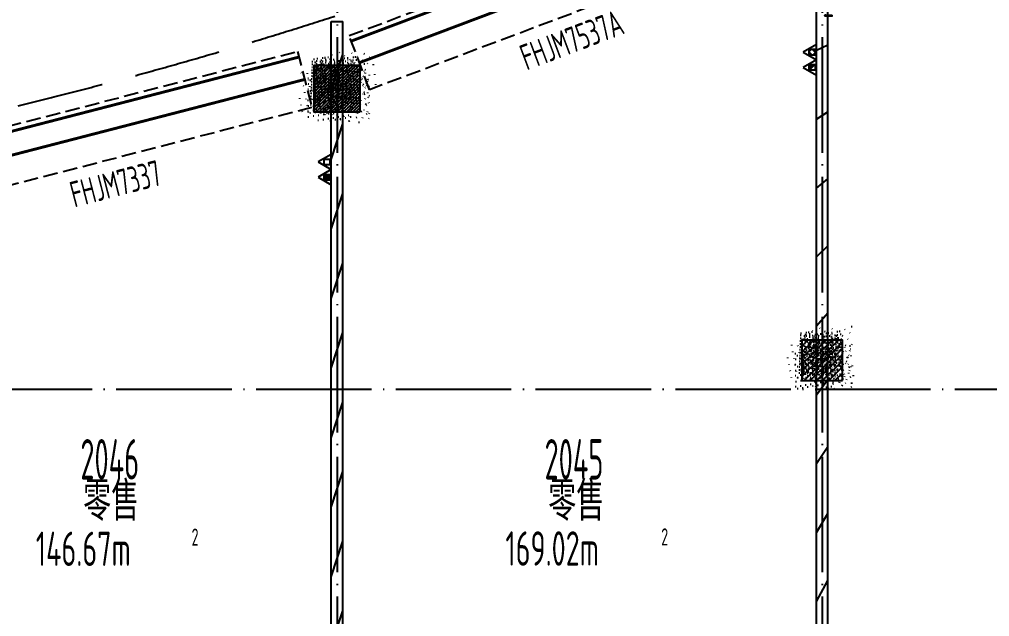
# Model space of a CAD drawing. Header units: inches. Extents: x 0 to 1813292486, y 0 to 3473589894.
# Drawn here: x 600593586 to 600610386, y 3473223485 to 3473233817 of the extents above; entities that cross this region are included whole.
import ezdxf
from ezdxf.xclip import XClip

# ---------------------------------------------------------------- set-up
doc = ezdxf.new("R2010")
doc.units = ezdxf.units.IN
doc.header["$LTSCALE"] = 1000
doc.header["$MEASUREMENT"] = 0
doc.header["$XCLIPFRAME"] = 2
for name, pattern in [('AX-MALL-GIRD-200$0$DOTE', [2.4200000000000004, 2, -0.2, 0.02, -0.2]), ('AX-MALL-WALL-P02-QT$0$$0$DASH', [0.35, 0.25, -0.1]), ('AX-MALL-WALL-P02-QT$0$Ax-Dxs-Wall-P01-150$0$DASH', [0.35, 0.25, -0.1])]:
    doc.linetypes.add(name, pattern=pattern)
for name, color, linetype in [('A-Anno-Note', 241, 'Continuous'), ('AX-MALL-DIM-P02$0$A-Anno-Dims', 3, 'Continuous'), ('AX-MALL-DIM-P02$0$A-Detl-Thin', 131, 'Continuous'), ('AX-MALL-GIRD-200$0$A-Grid', 222, 'AX-MALL-GIRD-200$0$DOTE'), ('AX-MALL-P02-200$0$A-Anno-Note', 241, 'Continuous'), ('AX-MALL-WALL-P02$0$A-Anno-Note', 241, 'Continuous'), ('AX-MALL-WALL-P02-QT$0$$0$A-Detl-Thin', 131, 'Continuous'), ('AX-MALL-WALL-P02-QT$0$A-Detl-Fine', 152, 'Continuous'), ('AX-MALL-WALL-P02-QT$0$A-Detl-Patt', 8, 'Continuous'), ('AX-MALL-WALL-P02-QT$0$A-Detl-Thin', 131, 'Continuous'), ('AX-MALL-WALL-P02-QT$0$A-Wall', 2, 'Continuous'), ('AX-MALL-WALL-P02-QT$0$A-Wall-Patt', 13, 'Continuous'), ('AX-MALL-WALL-P02-QT$0$A-Wind', 4, 'Continuous'), ('AX-MALL-WORD-P02$0$A-Anno-Note', 241, 'Continuous'), ('AX-MALL-WORD-P02$0$A-Spac-Iden', 231, 'Continuous'), ('AX-MALL-WORD-P02$0$A-Wind-Iden', 11, 'Continuous'), ('AX-MALL-ZTKD-P02$0$A-Anno-Note', 241, 'Continuous'), ('PX-MALL-P02-LG$0$P-Exsh', 31, 'Continuous'), ('SX-MALL-WALL-L-1F~2F$0$S-COLU', 30, 'Continuous'), ('SX-MALL-WALL-L-1F~2F$0$S-PATT-WALL', 83, 'Continuous'), ('SX-MALL-WALL-L-1F~2F$0$单形心', 4, 'Continuous')]:
    doc.layers.add(name, color=color, linetype=linetype)
doc.styles.add('AX-MALL-DIM-P02$0$_TCH_DIM_T3', font='gbenor.shx')
doc.styles.add('AX-MALL-WORD-P02$0$_TCH_SPACE', font='gbenor.shx', dxfattribs={"bigfont": 'gbcbig.shx'})
doc.styles.add('AX-MALL-WORD-P02$0$_TCH_WINDOW', font='gbenor.shx', dxfattribs={"bigfont": 'gbcbig.shx'})
doc.styles.add('AX-MALL-WORD-P02$0$STANDARD', font='gbenor.shx', dxfattribs={"bigfont": 'gbcbig.shx'})
doc.dimstyles.new('AX-MALL-DIM-P02$0$_TCH_ARROW&&180', dxfattribs={"dimtxt": 535.5, "dimasz": 540, "dimexe": 450, "dimexo": 450, "dimgap": 137.25, "dimtad": 1, "dimdec": 0, "dimzin": 0, "dimdsep": 46, "dimtxsty": 'AX-MALL-DIM-P02$0$_TCH_DIM_T3', "dimcen": 0.09, "dimclrt": 7, "dimaunit": 1, "dimadec": 3, "dimazin": 2, "dimtfac": 1, "dimtdec": 0, "dimtix": 1, "dimtmove": 2, "dimatfit": 3, "dimfxl": 500, "dimtolj": 1, "dimtzin": 0, "dimarcsym": 0})
pattern_1 = [(45, (0, 359.0227), (-353.55353201463, 353.55353201463), [])]

# ---------------------------------------------------------------- blocks, each defined once
blk = doc.blocks.new('AX-MALL-WORD-P02')
at = {"layer": 'AX-MALL-WORD-P02$0$A-Anno-Note', "style": 'AX-MALL-WORD-P02$0$STANDARD', "width": 0.6}
for s, p in [('2046', (600401781.6213429, 3473079649.502687)), ('2045', (600409313.5704486, 3473076843.630636))]:
    blk.add_text(s, height=700, rotation=339.5681613092015, dxfattribs=at).set_placement(p)
at = {"layer": 'AX-MALL-WORD-P02$0$A-Anno-Note', "style": 'AX-MALL-WORD-P02$0$STANDARD'}
for p in [(600401577.6706598, 3473078968.266673), (600409124.4221187, 3473076156.88031)]:
    blk.add_text('零售', height=675.177304964539, rotation=339.5681613092015, dxfattribs=at).set_placement(p)
at = {"layer": 'AX-MALL-WORD-P02$0$A-Spac-Iden', "style": 'AX-MALL-WORD-P02$0$_TCH_SPACE', "width": 0.7}
for s, height, rotation, p in [('146.67m', 595, 339.5681613093329, (600400536.0181293, 3473078517.646612)), ('2', 297.5, 339.5681613093329, (600403185.839715, 3473077904.007732)), ('169.02m', 595, 339.5681613093759, (600408157.8866816, 3473075682.935862)), ('2', 297.5, 339.5681613093759, (600410807.7082672, 3473075069.296981))]:
    blk.add_text(s, height=height, rotation=rotation, dxfattribs=at).set_placement(p)
at = {"layer": 'AX-MALL-WORD-P02$0$A-Wind-Iden', "style": 'AX-MALL-WORD-P02$0$_TCH_WINDOW', "width": 0.7}
for s, rotation, p in [('FHJM7337', 354.0491812881109, (600403326.3919932, 3473084093.564592)), ('FHJM7537A', 0.2076172963719266, (600411492.8385813, 3473083580.022779))]:
    blk.add_text(s, height=446.25, rotation=rotation, dxfattribs=at).set_placement(p)
blk = doc.blocks.new('AX-MALL-GIRD-200')
at = {"layer": 'AX-MALL-GIRD-200$0$A-Grid'}
for p, q in [((600433117.728895, 3473151036.401026), (600394388.1899457, 3473047072.673945)), ((600440989.2693273, 3473148104.021239), (600402259.7303778, 3473044140.294158)), ((600223757.4145118, 3473147635.412487), (600581653.41861, 3473014308.649205))]:
    blk.add_line(p, q, dxfattribs=at)
blk = doc.blocks.new('*U83')
at = {"layer": 'AX-MALL-WALL-P02-QT$0$A-Detl-Fine', "color": 152, "linetype": 'AX-MALL-WALL-P02-QT$0$Ax-Dxs-Wall-P01-150$0$DASH'}
blk.add_lwpolyline([(-999.9999999673408, 16766.8224645549), (-999.9999999620618, 9183.9698417108), (3.421291694394313e-08, 9183.969841707074), (2.893386863433989e-08, 16766.82246455863)], close=True, dxfattribs=at)
at = {"layer": 'AX-MALL-WALL-P02-QT$0$A-Detl-Thin', "linetype": 'AX-MALL-WALL-P02-QT$0$Ax-Dxs-Wall-P01-150$0$DASH', "const_width": 49.99999999999998}
for points in [[(-899.9999999657871, 9183.969841707074), (-899.9999999710661, 16766.82246455118)], [(-499.9999999620618, 9183.9698417108), (-499.9999999673408, 16766.8224645549)]]:
    blk.add_lwpolyline(points, dxfattribs=at)
blk = doc.blocks.new('*U84')
at = {"layer": 'AX-MALL-WALL-P02-QT$0$A-Detl-Fine', "color": 152, "linetype": 'AX-MALL-WALL-P02-QT$0$Ax-Dxs-Wall-P01-150$0$DASH'}
blk.add_lwpolyline([(-999.9999999691562, 16279.52100817623), (-999.9999999628164, 8981.392374932757), (3.345826371514704e-08, 8981.392374929032), (2.711851720960112e-08, 16279.52100817995)], close=True, dxfattribs=at)
at = {"layer": 'AX-MALL-WALL-P02-QT$0$A-Detl-Thin', "linetype": 'AX-MALL-WALL-P02-QT$0$Ax-Dxs-Wall-P01-150$0$DASH', "const_width": 49.99999999999998}
for points in [[(-899.9999999665417, 8981.392374929032), (-899.9999999728815, 16279.5210081725)], [(-499.9999999628164, 8981.392374932757), (-499.9999999691562, 16279.52100817623)]]:
    blk.add_lwpolyline(points, dxfattribs=at)
blk = doc.blocks.new('AX-MALL-WALL-P02-QT$0$tj')
at = {"layer": 'AX-MALL-WALL-P02-QT$0$A-Detl-Patt'}
h = blk.add_hatch(dxfattribs=at)
h.set_pattern_fill('STEEL', color=256, scale=100.0000000000001, angle=50.43183869082386)
h.set_pattern_definition([(75.00000000004839, (-14278.19445574284, 156289.8254051208), (-153.3407249234246, 41.08752340989569), []), (75.00000000004839, (-14317.88195610046, 156358.5661673546), (-153.3407249234246, 41.08752340989569), [])])
edge = h.paths.add_edge_path()
edge.add_line((88101.273016572, 47666.64152574539), (87883.93542659283, 47459.84604215622))
edge.add_line((87883.93542659283, 47459.84604215622), (91571.54751467705, 43584.64122533798))
edge.add_arc((262949.389629302, 558937.705083496), 543101.4133620498, 251.6057364187558, 260.0288666978238)
edge.add_arc((172180.8466627672, -2862.146247219684), 27099.9982179492, 64.7128659603706, 96.9316049602786, ccw=False)
edge.add_arc((262948.9730309481, 558936.3205539446), 543099.9677998082, 261.6155114784545, 271.7251478115656)
edge.add_line((279298.9759148359, 16082.51663446426), (279298.9759315252, 16382.65274763107))
edge.add_arc((262948.9742454757, 558936.3204835369), 542799.9676941936, 261.62020364125146, 271.7261014454634, ccw=False)
edge.add_arc((172180.8456921196, -2862.14609140989), 27400.00151046549, 64.80631838577902, 96.83815911678944)
edge.add_arc((262949.394896181, 558937.7037490648), 542801.4137571028, 251.6136389015772, 260.02417327084333, ccw=False)
edge.add_line((91737.26096642017, 43845.69257831573), (88101.273016572, 47666.64152574539))
blk = doc.blocks.new('SX-MALL-WALL-L-1F~2F$0$BANWANG_XINGXIN')
at = {"color": 0}
for points in [[(0.7071067811865476, 0.7071067811865475), (-0.7071067811865477, -0.7071067811865475)], [(-0.7071067811865475, 0.7071067811865476), (0.7071067811865474, -0.7071067811865477)]]:
    blk.add_lwpolyline(points, dxfattribs=at)
blk = doc.blocks.new('SX-MALL-WALL-L-1F~2F')
at = {"layer": 'SX-MALL-WALL-L-1F~2F$0$S-PATT-WALL'}
h = blk.add_hatch(dxfattribs=at)
h.set_pattern_fill('钢筋混凝土', color=256, scale=15, pattern_type=2)
h.set_pattern_definition([(24.56816130673034, (600487282.1319822, 3473012114.763089), (-15.59158029661402, 34.10502344016549), []), (29.56816130673031, (600487282.1319822, 3473012114.763089), (97.53445421603337, -46.37920051640222), [11.25, -123.75]), (334.5681613067303, (600487282.1319822, 3473012114.763089), (19.88439778210013, 112.9961142822326), [9, -99]), (80.0195613067303, (600487290.2598534, 3473012110.898157), (117.4189029675295, 66.61682168108834), [9.5610285, -105.1713168]), (25.75236130673034, (600487292.6047672, 3473012142.875733), (141.3476152508647, -79.15081592980496), [16.875, -185.625]), (76.20376130673031, (600487304.3837309, 3473012136.279825), (182.3878362898089, 87.98253896896013), [14.3415432, -157.75695]), (330.7523613067304, (600487292.6047672, 3473012142.875733), (182.3877676303837, 87.98268140192766), [13.5, -148.5]), (0.568161306730337, (600487304.0428932, 3473012130.61118), (62.82047319274221, -87.8498044824239), [11.25, -123.75]), (305.5681613067304, (600487304.0428932, 3473012130.61118), (72.17288941930451, 89.18848104384892), [9, -99]), (51.01956130673031, (600487309.2779279, 3473012123.290359), (134.9933625473162, 1.338571311841363), [9.5610285, -105.1713168]), (17.06816130673036, (600487282.1319822, 3473012114.763089), (19.14085715763584, 46.15589493521907), [0, -97.8, 0, -100.5, 0, -99.375]), (347.0681613067303, (600487282.1319822, 3473012114.763089), (57.63084700269554, 41.66442755819283), [0, -57.3, 0, -95.55, 0, -37.875]), (307.0681613067303, (600487250.7863837, 3473012126.440244), (73.85474000682576, -31.12342332591599), [0, -37.5, 0, -117, 0, -155.25]), (297.0681613067303, (600487236.7300615, 3473012131.676637), (87.21641676135913, -16.46683783575089), [0, -48.749999999999, 0, -77.69999999999798, 0, -110.249999999998])])
h.paths.add_polyline_path([(600408541.707183, 3473083919.873515), (600408820.9814483, 3473084669.544033), (600408071.3109307, 3473084948.818298), (600407792.0366656, 3473084199.14778)])
h = blk.add_hatch(dxfattribs=at)
h.set_pattern_fill('钢筋混凝土', color=256, scale=15, pattern_type=2)
h.set_pattern_definition([(24.56816131876918, (600333023.0623531, 3473134356.13406), (-31.18316060756021, 68.21004687377882), []), (29.56816131876925, (600333023.0623531, 3473134356.13406), (97.53445422577846, -46.37920049590846), [11.25, -123.75]), (334.5681613187692, (600333023.0623531, 3473134356.13406), (19.88439775835759, 112.9961142864107), [9, -99]), (80.01956131876923, (600333031.1902243, 3473134352.269128), (117.4189029535321, 66.61682170576017), [9.5610285, -105.1713168]), (25.75236131876919, (600333033.5351381, 3473134384.246705), (141.3476152674957, -79.15081590010527), [16.8749999999995, -185.624999999996]), (76.20376131876925, (600333045.3141018, 3473134377.650796), (182.3878362713222, 87.98253900728311), [14.3415432, -157.75695]), (330.7523613187692, (600333033.5351381, 3473134384.246705), (182.387767611897, 87.98268144025062), [13.49999999999975, -148.499999999996]), (0.5681613187692669, (600333044.9732641, 3473134371.982151), (62.82047321120105, -87.84980446922418), [11.25, -123.75]), (305.5681613187692, (600333044.9732641, 3473134371.982151), (72.17288940056439, 89.18848105901375), [9, -99]), (51.01956131876926, (600333050.2082988, 3473134364.661331), (134.9933625470349, 1.33857134020591), [9.5610285, -105.1713168]), (17.06816131876921, (600333023.0623531, 3473134356.13406), (19.14085714793764, 46.15589493924091), [0.75, -97.8, 0.75, -100.5, 0.75, -99.375]), (347.0681613187692, (600333023.0623531, 3473134356.13406), (57.63084699394109, 41.66442757030211), [0.75, -57.3, 0.75, -95.55, 0.75, -37.875]), (307.0681613187692, (600332991.7167547, 3473134367.811215), (73.85474001336534, -31.12342331039777), [0.75, -37.5, 0.75, -117, 0.75, -155.25]), (297.0681613187692, (600332977.6604325, 3473134373.047608), (87.2164167648191, -16.46683781742514), [0.75, -48.75, 0.75, -77.69999999999999, 0.75, -110.25])])
h.paths.add_polyline_path([(600414743.18288, 3473076647.679987), (600414987.5478622, 3473077303.64169), (600414331.5861593, 3473077548.006671), (600414087.2211772, 3473076892.044969)])
at = {"layer": 'SX-MALL-WALL-L-1F~2F$0$S-COLU'}
for points in [[(600408541.707183, 3473083919.873515), (600408820.9814483, 3473084669.544033), (600408071.3109307, 3473084948.818298), (600407792.0366656, 3473084199.14778)], [(600414743.18288, 3473076647.679987), (600414987.5478622, 3473077303.64169), (600414331.5861593, 3473077548.006671), (600414087.2211772, 3473076892.044969)]]:
    blk.add_lwpolyline(points, close=True, dxfattribs=at)
at = {"layer": 'SX-MALL-WALL-L-1F~2F$0$单形心', "xscale": 50, "yscale": 50, "zscale": 50}
for p in [(600408306.5090569, 3473084434.345907), (600414537.3845197, 3473077097.843329)]:
    blk.add_blockref('SX-MALL-WALL-L-1F~2F$0$BANWANG_XINGXIN', p, dxfattribs=at)
blk = doc.blocks.new('SX-MALL-WALL-L-2F~3F')
ref = blk.add_blockref('SX-MALL-WALL-L-1F~2F', (0, 0))
XClip(ref).set_block_clipping_path([(600349769.7341375, 3473074679.418533), (600357001.7302529, 3473071985.287766), (600356499.8725733, 3473070638.124951), (600359302.5086629, 3473069594.060767), (600362345.1765132, 3473077761.653201), (600381551.4312518, 3473070606.759726), (600391553.7259278, 3473066880.611454), (600387749.827644, 3473056669.608357), (600391632.1759799, 3473055223.319679), (600395635.5522461, 3473065969.791956), (600406982.2408491, 3473061742.817497), (600403058.8006672, 3473051210.921831), (600412723.2437257, 3473047610.6332), (600445093.3740637, 3473134503.466942), (600393055.2444371, 3473153889.197227), (600387463.4997383, 3473138878.984498), (600380158.3525343, 3473141600.366193), (600382830.751978, 3473148774.027779), (600388210.8522022, 3473146769.782572), (600390696.2253517, 3473153441.399696), (600277474.697425, 3473195619.741203), (600273446.9822528, 3473184807.934726), (600257129.111771, 3473190886.82031), (600241575.9633431, 3473149136.690594), (600258197.8999482, 3473142944.531458), (600255239.7303221, 3473135003.762026), (600263182.3271956, 3473132044.911624), (600260741.6763649, 3473125493.34496), (600269350.4970673, 3473122286.306632), (600271511.1407766, 3473128086.235537), (600286270.1853781, 3473122588.058336), (600284109.5416689, 3473116788.129431), (600282580.7823727, 3473112684.400902), (600291840.7574171, 3473109234.788475), (600290827.7957876, 3473106515.642598), (600293360.405141, 3473105572.171298), (600294731.2544166, 3473109252.0137), (600323175.4764534, 3473098655.706329), (600321336.3302773, 3473093718.790065), (600344750.773286, 3473084996.222976), (600341987.4689643, 3473077578.540671), (600344583.6790427, 3473076611.376234), (600346015.5062013, 3473080454.904757), (600351201.5612961, 3473078522.947055)])
blk = doc.blocks.new('SX-MALL-WALL-2F~3F')
blk.add_blockref('SX-MALL-WALL-L-2F~3F', (0, 0))
blk = doc.blocks.new('AX-MALL-WALL-P02-QT')
at = {"layer": 'AX-MALL-WALL-P02-QT$0$A-Wall-Patt'}
h = blk.add_hatch(dxfattribs=at)
h.set_pattern_fill('普通砖', color=256, scale=200, style=0)
h.set_pattern_definition(pattern_1)
h.paths.add_polyline_path([(600402453.4572511, 3473068722.692811), (600402570.4389212, 3473068750.256072), (600408806.4251976, 3473085489.840196), (600408619.0075684, 3473085559.658762), (600402383.0212917, 3473068820.074637)])
h = blk.add_hatch(dxfattribs=at)
h.set_pattern_fill('普通砖', color=256, scale=200, style=0)
h.set_pattern_definition(pattern_1)
h.paths.add_polyline_path([(600410255.1791173, 3473065602.895396), (600410372.1607875, 3473065630.458656), (600417203.2200052, 3473083967.428199), (600417003.3865858, 3473084003.918411), (600410184.743158, 3473065700.277222)])
at = {"layer": 'AX-MALL-WALL-P02-QT$0$$0$A-Detl-Thin', "linetype": 'AX-MALL-WALL-P02-QT$0$$0$DASH', "ltscale": 6}
blk.add_lwpolyline([(600450668.3330922, 3473076977.198171), (600437296.8693404, 3473081958.460785, 0.0985715762807681), (600414706.6503961, 3473085606.248828, -0.0812850415123218), (600390703.0851057, 3473088629.52946, -0.0812850415123218)], format="xyb", dxfattribs=at)
at = {"layer": 'AX-MALL-WALL-P02-QT$0$A-Wall'}
for p, q in [((600402383.0212917, 3473068820.074637), (600408619.0075684, 3473085559.658762)), ((600408619.0075684, 3473085559.658762), (600408806.4251976, 3473085489.840196)), ((600402570.4389212, 3473068750.256072), (600408806.4251976, 3473085489.840196)), ((600410184.743158, 3473065700.277222), (600417003.3865858, 3473084003.918411)), ((600410372.1607875, 3473065630.458656), (600417203.2200052, 3473083967.428199))]:
    blk.add_line(p, q, dxfattribs=at)
at = {"layer": 'AX-MALL-WALL-P02-QT$0$A-Detl-Thin'}
blk.add_blockref('SX-MALL-WALL-2F~3F', (0, 0), dxfattribs=at)
at = {"layer": 'AX-MALL-WALL-P02-QT$0$A-Detl-Thin', "rotation": 339.5681613091762}
blk.add_blockref('AX-MALL-WALL-P02-QT$0$tj', (600144118.6961328, 3473128496.287411), dxfattribs=at)
at = {"layer": 'AX-MALL-WALL-P02-QT$0$A-Detl-Thin', "color": 5, "xscale": -1}
for name, p, rotation in [('*U84', (600416720.2686661, 3473083351.702858), 84.04918130203565), ('*U83', (600425596.5567883, 3473084281.876965), 90.20761737718537)]:
    blk.add_blockref(name, p, dxfattribs=dict(at, rotation=rotation))
at = {"layer": 'AX-MALL-WALL-P02-QT$0$A-Wind'}
blk.add_blockref('AX-MALL-GIRD-200', (0, 0), dxfattribs=at)
blk = doc.blocks.new('AX-MALL-WALL-P02')
at = {"layer": 'AX-MALL-WALL-P02$0$A-Anno-Note'}
blk.add_blockref('AX-MALL-WORD-P02', (0, 0), dxfattribs=at)
blk.add_blockref('AX-MALL-WALL-P02-QT', (0, 0), dxfattribs=at)
blk = doc.blocks.new('PX-MALL-P02-LG$0$MHQ')
at = {"layer": 'PX-MALL-P02-LG$0$P-Exsh', "ltscale": 0.7}
h = blk.add_hatch(dxfattribs=at)
h.set_pattern_fill('ANSI31', color=256, scale=25, style=0)
h.set_pattern_definition([(45, (-160019.2306599375, -42228.3236173685), (-28.0633003783411, 28.0633003783411), [])])
h.paths.add_polyline_path([(-75.0000000015425, 185.1731819980414), (75, 185.1731819980414), (75, 35.17318199802685), (-75.0000000015425, 35.17318199802685)])
for points in [[(0, 346.4101615137042), (-200, -1.455191522836685e-11), (200, -1.455191522836685e-11)], [(0, 346.4101615137042), (-200, -1.455191522836685e-11), (200, -1.455191522836685e-11)], [(0, 346.4101615137042), (-200, -1.455191522836685e-11), (200, -1.455191522836685e-11)], [(-75.0000000015425, 185.1731819980414), (75, 185.1731819980414), (75, 35.17318199802685), (-75.0000000015425, 35.17318199802685)]]:
    blk.add_lwpolyline(points, close=True, dxfattribs=at)
blk = doc.blocks.new('PX-MALL-P02-LG$0$A$C301F1425')
at = {"layer": 'PX-MALL-P02-LG$0$P-Exsh', "ltscale": 0.7}
for p in [(-200, 1.455191522836685e-11), (200, 1.455191522836685e-11)]:
    blk.add_blockref('PX-MALL-P02-LG$0$MHQ', p, dxfattribs=at)
blk = doc.blocks.new('PX-MALL-P02-LG')
at = {"xscale": 0.6600000001490112, "yscale": 0.6600000001490112, "zscale": 0.6600000001490112, "rotation": 69.56816097157483}
for p in [(600407724.3592649, 3473083158.107532), (600416259.306215, 3473082006.544558)]:
    blk.add_blockref('PX-MALL-P02-LG$0$A$C301F1425', p, dxfattribs=at)
blk = doc.blocks.new('AX-MALL-ZTKD-P02')
at = {"layer": 'AX-MALL-ZTKD-P02$0$A-Anno-Note'}
blk.add_blockref('AX-MALL-GIRD-200', (0, 0), dxfattribs=at)
blk = doc.blocks.new('*D1577')
at = {"layer": 'AX-MALL-DIM-P02$0$A-Anno-Dims', "color": 0, "lineweight": -2, "transparency": 16777216}
for p, q in [((600417008.6523939, 3473085142.801344), (600417008.8518931, 3473085185.948769)), ((600416605.8064657, 3473082936.673306), (600416590.7438475, 3473082896.239933))]:
    blk.add_line(p, q, dxfattribs=at)
for start, end in [(89.73508560619503, 249.5681612193095), (3.160975557273683, 46.44803058173434), (292.8552162437702, 336.1422712682309)]:
    blk.add_arc((600417003.386585, 3473084003.91841), 732.0429933071136, start, end, dxfattribs=at)
at = {"layer": 'AX-MALL-DIM-P02$0$A-Anno-Dims', "color": 0, "transparency": 16777216}
for points in [[(600417474.1919596, 3473084450.966042), (600417541.3543669, 3473084617.966673), (600417006.7712677, 3473084735.953579)], [(600417289.6180475, 3473083239.36877), (600417285.8116988, 3473083419.32852), (600416747.8356224, 3473083317.929599)]]:
    blk.add_solid(points, dxfattribs=at)
at = {"layer": 'AX-MALL-DIM-P02$0$A-Anno-Dims', "color": 7, "transparency": 16777216, "insert": (600416681.6633654, 3473084062.666084), "char_height": 535.5, "attachment_point": 5, "rotation": 259.651623413064, "style": 'AX-MALL-DIM-P02$0$_TCH_DIM_T3'}
blk.add_mtext('\\A1;159°49\'59"', dxfattribs=at)
blk = doc.blocks.new('AX-MALL-DIM-P02')
at = {"layer": 'AX-MALL-DIM-P02$0$A-Detl-Thin'}
blk.add_blockref('AX-MALL-ZTKD-P02', (-2.384185791015625e-06, 9.5367431640625e-07), dxfattribs=at)
at = {"layer": 'AX-MALL-DIM-P02$0$A-Anno-Dims'}
dim = blk.add_angular_dim_3p(base=(600416300.7336792, 3473083798.57519), center=(600417003.3865849, 3473084003.91841), p1=(600417006.5717684, 3473084692.806153), p2=(600416762.8982403, 3473083358.362971), dimstyle='AX-MALL-DIM-P02$0$_TCH_ARROW&&180', override={"dimgap": 0}, dxfattribs=at)
dim.commit()
dim.dimension.update_dxf_attribs({"geometry": '*D1577', "text_midpoint": (600416681.6633649, 3473084062.666084), "dimtype": 133, "text_rotation": 259.651623413064})
blk = doc.blocks.new('AX-MALL-P02-200')
at = {"layer": 'AX-MALL-P02-200$0$A-Anno-Note'}
blk.add_blockref('AX-MALL-WALL-P02', (0, 0), dxfattribs=at)
for name in ['AX-MALL-DIM-P02', 'PX-MALL-P02-LG']:
    blk.add_blockref(name, (0, 0), dxfattribs=at)

msp = doc.modelspace()

# ---------------------------------------------------------------- block references
at = {"layer": 'A-Anno-Note', "rotation": 20.43183869077545}
msp.add_blockref('AX-MALL-P02-200', (1250392458.527329, 9048125.682563305), dxfattribs=at)

doc.saveas('drawing.dxf')
